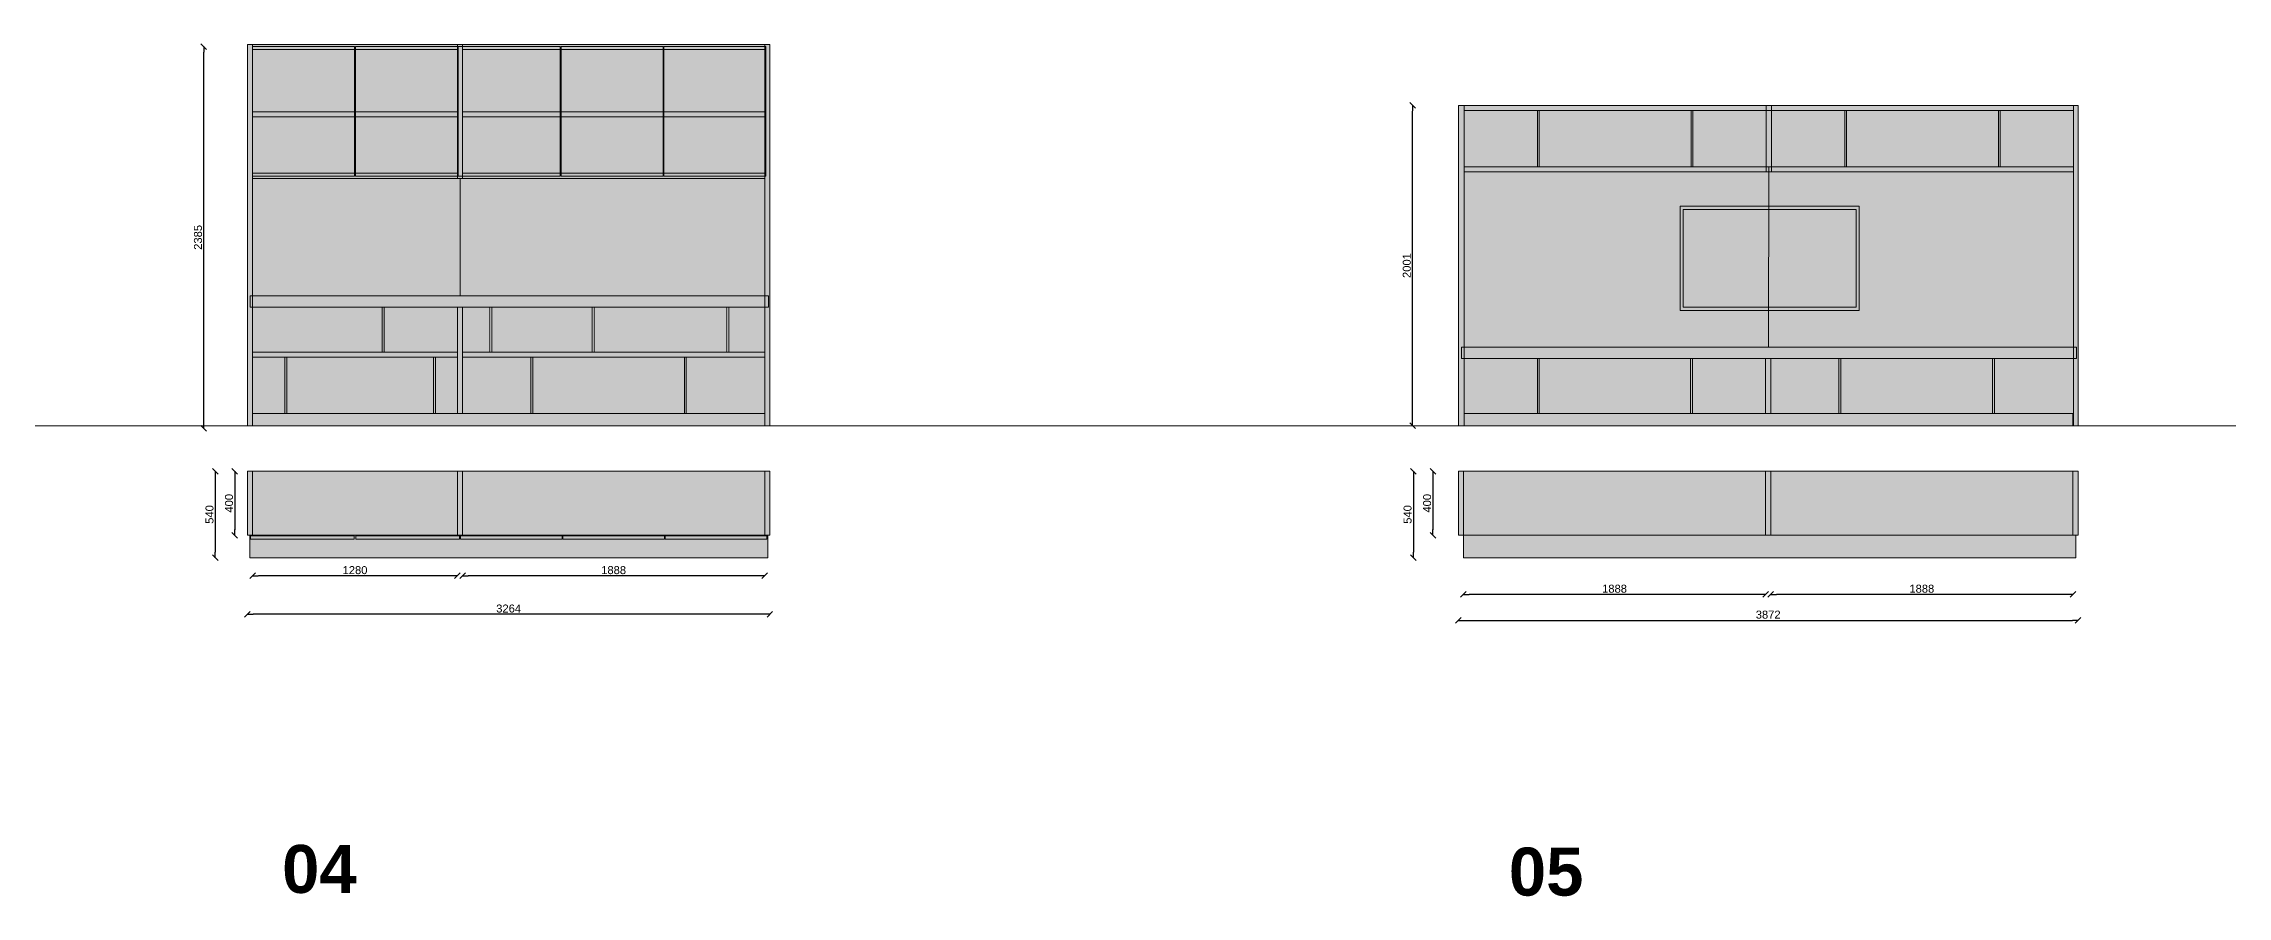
# Model space of a CAD drawing. Header units: inches. Extents: x -2150 to 187520, y -61540 to -22885.
# Drawn here: x 74782 to 88426, y -32833 to -27507 of the extents above; entities that cross this region are included whole.
import ezdxf

# ---------------------------------------------------------------- set-up
doc = ezdxf.new("R2010")
doc.units = ezdxf.units.IN
doc.header["$MEASUREMENT"] = 0
doc.layers.add('Linee arredi', color=3, linetype='Continuous', lineweight=20)
doc.layers.add('Quote', color=5, linetype='Continuous')
doc.styles.add('Arial', font='Arial.ttf')
doc.styles.add('Arial (bold)', font='Arial Bold.ttf')
doc.dimstyles.new('M&C_quote arredo', dxfattribs={"dimtxt": 50, "dimasz": 35.34668, "dimexe": 0, "dimexo": 0, "dimgap": 10, "dimtad": 1, "dimdec": 0, "dimtxsty": 'Arial', "dimblk": 'VW_SLASH', "dimcen": 0, "dimse1": 1, "dimse2": 1, "dimazin": 0, "dimtfac": 1, "dimtdec": 0, "dimtix": 1, "dimtmove": 0, "dimatfit": 0, "dimldrblk": 'VW_SLASH', "dimfxl": 0, "dimfxlon": 1, "dimfrac": 2, "dimtolj": 1, "dimarcsym": 0})

# ---------------------------------------------------------------- blocks, each defined once
blk = doc.blocks.new('VW_SLASH')
at = {"color": 0, "linetype": 'ByBlock', "lineweight": -2, "transparency": 16777216}
blk.add_line((0, 0), (-1, 0), dxfattribs=at)
at = {"color": 0, "linetype": 'Continuous', "lineweight": -2, "transparency": 16777216, "flags": 128}
blk.add_lwpolyline([(0.5, 0.5), (-0.5, -0.5)], dxfattribs=at)
blk = doc.blocks.new('*D351')
at = {"layer": 'Defpoints', "color": 0, "transparency": 16777216}
for p in [(76027, -30178), (75976, -30578), (76027, -30578)]:
    blk.add_point(p, dxfattribs=at)
at = {"layer": 'Quote', "color": 0, "lineweight": -2, "transparency": 16777216}
blk.add_line((75976, -30213), (75976, -30543), dxfattribs=at)
at = {"layer": 'Quote', "color": 0, "lineweight": -2, "transparency": 16777216, "xscale": 35.3466796875, "yscale": 35.3466796875, "zscale": 35.3466796875}
for p, rotation in [((75976, -30178), 90), ((75976, -30578), 270)]:
    blk.add_blockref('VW_SLASH', p, dxfattribs=dict(at, rotation=rotation))
at = {"layer": 'Quote', "color": 0, "transparency": 16777216, "insert": (75940, -30378), "char_height": 50, "attachment_point": 5, "rotation": 90, "style": 'Arial'}
blk.add_mtext('\\A1;400', dxfattribs=at)
blk = doc.blocks.new('*D352')
at = {"layer": 'Defpoints', "color": 0, "transparency": 16777216}
for p in [(75782, -27525), (75966, -27525), (75782, -29910)]:
    blk.add_point(p, dxfattribs=at)
at = {"layer": 'Quote', "color": 0, "lineweight": -2, "transparency": 16777216}
blk.add_line((75782, -29874), (75782, -27560), dxfattribs=at)
at = {"layer": 'Quote', "color": 0, "lineweight": -2, "transparency": 16777216, "xscale": 35.3466796875, "yscale": 35.3466796875, "zscale": 35.3466796875}
for p, rotation in [((75782, -27525), 90), ((75782, -29910), 270)]:
    blk.add_blockref('VW_SLASH', p, dxfattribs=dict(at, rotation=rotation))
at = {"layer": 'Quote', "color": 0, "transparency": 16777216, "insert": (75746, -28717), "char_height": 50, "attachment_point": 5, "rotation": 90, "style": 'Arial'}
blk.add_mtext('\\A1;2385', dxfattribs=at)
blk = doc.blocks.new('*D353')
at = {"layer": 'Defpoints', "color": 0, "transparency": 16777216}
for p in [(76059, -30178), (75854, -30718), (76047, -30718)]:
    blk.add_point(p, dxfattribs=at)
at = {"layer": 'Quote', "color": 0, "lineweight": -2, "transparency": 16777216}
blk.add_line((75854, -30213), (75854, -30683), dxfattribs=at)
at = {"layer": 'Quote', "color": 0, "lineweight": -2, "transparency": 16777216, "xscale": 35.3466796875, "yscale": 35.3466796875, "zscale": 35.3466796875}
for p, rotation in [((75854, -30178), 90), ((75854, -30718), 270)]:
    blk.add_blockref('VW_SLASH', p, dxfattribs=dict(at, rotation=rotation))
at = {"layer": 'Quote', "color": 0, "transparency": 16777216, "insert": (75818, -30448), "char_height": 50, "attachment_point": 5, "rotation": 90, "style": 'Arial'}
blk.add_mtext('\\A1;540', dxfattribs=at)
blk = doc.blocks.new('*D354')
at = {"layer": 'Defpoints', "color": 0, "transparency": 16777216}
for p in [(76087, -30608), (77367, -30608), (76087, -30831)]:
    blk.add_point(p, dxfattribs=at)
at = {"layer": 'Quote', "color": 0, "lineweight": -2, "transparency": 16777216}
blk.add_line((77332, -30831), (76123, -30831), dxfattribs=at)
at = {"layer": 'Quote', "color": 0, "lineweight": -2, "transparency": 16777216, "xscale": 35.3466796875, "yscale": 35.3466796875, "zscale": 35.3466796875, "rotation": 180}
blk.add_blockref('VW_SLASH', (76087, -30831), dxfattribs=at)
at = {"layer": 'Quote', "color": 0, "lineweight": -2, "transparency": 16777216, "xscale": 35.3466796875, "yscale": 35.3466796875, "zscale": 35.3466796875}
blk.add_blockref('VW_SLASH', (77367, -30831), dxfattribs=at)
at = {"layer": 'Quote', "color": 0, "transparency": 16777216, "insert": (76727, -30796), "char_height": 50, "attachment_point": 5, "style": 'Arial'}
blk.add_mtext('\\A1;1280', dxfattribs=at)
blk = doc.blocks.new('*D355')
at = {"layer": 'Defpoints', "color": 0, "transparency": 16777216}
for p in [(77399, -30608), (79287, -30608), (77399, -30831)]:
    blk.add_point(p, dxfattribs=at)
at = {"layer": 'Quote', "color": 0, "lineweight": -2, "transparency": 16777216}
blk.add_line((79252, -30831), (77435, -30831), dxfattribs=at)
at = {"layer": 'Quote', "color": 0, "lineweight": -2, "transparency": 16777216, "xscale": 35.3466796875, "yscale": 35.3466796875, "zscale": 35.3466796875, "rotation": 180}
blk.add_blockref('VW_SLASH', (77399, -30831), dxfattribs=at)
at = {"layer": 'Quote', "color": 0, "lineweight": -2, "transparency": 16777216, "xscale": 35.3466796875, "yscale": 35.3466796875, "zscale": 35.3466796875}
blk.add_blockref('VW_SLASH', (79287, -30831), dxfattribs=at)
at = {"layer": 'Quote', "color": 0, "transparency": 16777216, "insert": (78343, -30796), "char_height": 50, "attachment_point": 5, "style": 'Arial'}
blk.add_mtext('\\A1;1888', dxfattribs=at)
blk = doc.blocks.new('*D356')
at = {"layer": 'Defpoints', "color": 0, "transparency": 16777216}
for p in [(76055, -30684), (79319, -30744), (76055, -31071)]:
    blk.add_point(p, dxfattribs=at)
at = {"layer": 'Quote', "color": 0, "lineweight": -2, "transparency": 16777216}
blk.add_line((79284, -31071), (76091, -31071), dxfattribs=at)
at = {"layer": 'Quote', "color": 0, "lineweight": -2, "transparency": 16777216, "xscale": 35.3466796875, "yscale": 35.3466796875, "zscale": 35.3466796875, "rotation": 180}
blk.add_blockref('VW_SLASH', (76055, -31071), dxfattribs=at)
at = {"layer": 'Quote', "color": 0, "lineweight": -2, "transparency": 16777216, "xscale": 35.3466796875, "yscale": 35.3466796875, "zscale": 35.3466796875}
blk.add_blockref('VW_SLASH', (79319, -31071), dxfattribs=at)
at = {"layer": 'Quote', "color": 0, "transparency": 16777216, "insert": (77687, -31036), "char_height": 50, "attachment_point": 5, "style": 'Arial'}
blk.add_mtext('\\A1;3264', dxfattribs=at)
blk = doc.blocks.new('*D357')
at = {"layer": 'Defpoints', "color": 0, "transparency": 16777216}
for p in [(83335, -27892), (83657, -27892), (83621, -29893)]:
    blk.add_point(p, dxfattribs=at)
at = {"layer": 'Quote', "color": 0, "lineweight": -2, "transparency": 16777216}
blk.add_line((83335, -29858), (83335, -27928), dxfattribs=at)
at = {"layer": 'Quote', "color": 0, "lineweight": -2, "transparency": 16777216, "xscale": 35.3466796875, "yscale": 35.3466796875, "zscale": 35.3466796875}
for p, rotation in [((83335, -27892), 90), ((83335, -29893), 270)]:
    blk.add_blockref('VW_SLASH', p, dxfattribs=dict(at, rotation=rotation))
at = {"layer": 'Quote', "color": 0, "transparency": 16777216, "insert": (83299, -28893), "char_height": 50, "attachment_point": 5, "rotation": 90, "style": 'Arial'}
blk.add_mtext('\\A1;2001', dxfattribs=at)
blk = doc.blocks.new('*D358')
at = {"layer": 'Defpoints', "color": 0, "transparency": 16777216}
for p in [(83653, -30724), (85541, -30724), (83653, -30947)]:
    blk.add_point(p, dxfattribs=at)
at = {"layer": 'Quote', "color": 0, "lineweight": -2, "transparency": 16777216}
blk.add_line((85506, -30947), (83688, -30947), dxfattribs=at)
at = {"layer": 'Quote', "color": 0, "lineweight": -2, "transparency": 16777216, "xscale": 35.3466796875, "yscale": 35.3466796875, "zscale": 35.3466796875, "rotation": 180}
blk.add_blockref('VW_SLASH', (83653, -30947), dxfattribs=at)
at = {"layer": 'Quote', "color": 0, "lineweight": -2, "transparency": 16777216, "xscale": 35.3466796875, "yscale": 35.3466796875, "zscale": 35.3466796875}
blk.add_blockref('VW_SLASH', (85541, -30947), dxfattribs=at)
at = {"layer": 'Quote', "color": 0, "transparency": 16777216, "insert": (84597, -30912), "char_height": 50, "attachment_point": 5, "style": 'Arial'}
blk.add_mtext('\\A1;1888', dxfattribs=at)
blk = doc.blocks.new('*D359')
at = {"layer": 'Defpoints', "color": 0, "transparency": 16777216}
for p in [(85573, -30724), (87461, -30724), (85573, -30947)]:
    blk.add_point(p, dxfattribs=at)
at = {"layer": 'Quote', "color": 0, "lineweight": -2, "transparency": 16777216}
blk.add_line((87426, -30947), (85608, -30947), dxfattribs=at)
at = {"layer": 'Quote', "color": 0, "lineweight": -2, "transparency": 16777216, "xscale": 35.3466796875, "yscale": 35.3466796875, "zscale": 35.3466796875, "rotation": 180}
blk.add_blockref('VW_SLASH', (85573, -30947), dxfattribs=at)
at = {"layer": 'Quote', "color": 0, "lineweight": -2, "transparency": 16777216, "xscale": 35.3466796875, "yscale": 35.3466796875, "zscale": 35.3466796875}
blk.add_blockref('VW_SLASH', (87461, -30947), dxfattribs=at)
at = {"layer": 'Quote', "color": 0, "transparency": 16777216, "insert": (86517, -30912), "char_height": 50, "attachment_point": 5, "style": 'Arial'}
blk.add_mtext('\\A1;1888', dxfattribs=at)
blk = doc.blocks.new('*D360')
at = {"layer": 'Defpoints', "color": 0, "transparency": 16777216}
for p in [(83513, -30178), (83462, -30578), (83513, -30578)]:
    blk.add_point(p, dxfattribs=at)
at = {"layer": 'Quote', "color": 0, "lineweight": -2, "transparency": 16777216}
blk.add_line((83462, -30213), (83462, -30543), dxfattribs=at)
at = {"layer": 'Quote', "color": 0, "lineweight": -2, "transparency": 16777216, "xscale": 35.3466796875, "yscale": 35.3466796875, "zscale": 35.3466796875}
for p, rotation in [((83462, -30178), 90), ((83462, -30578), 270)]:
    blk.add_blockref('VW_SLASH', p, dxfattribs=dict(at, rotation=rotation))
at = {"layer": 'Quote', "color": 0, "transparency": 16777216, "insert": (83426, -30378), "char_height": 50, "attachment_point": 5, "rotation": 90, "style": 'Arial'}
blk.add_mtext('\\A1;400', dxfattribs=at)
blk = doc.blocks.new('*D361')
at = {"layer": 'Defpoints', "color": 0, "transparency": 16777216}
for p in [(83545, -30178), (83340, -30718), (83533, -30718)]:
    blk.add_point(p, dxfattribs=at)
at = {"layer": 'Quote', "color": 0, "lineweight": -2, "transparency": 16777216}
blk.add_line((83340, -30213), (83340, -30683), dxfattribs=at)
at = {"layer": 'Quote', "color": 0, "lineweight": -2, "transparency": 16777216, "xscale": 35.3466796875, "yscale": 35.3466796875, "zscale": 35.3466796875}
for p, rotation in [((83340, -30178), 90), ((83340, -30718), 270)]:
    blk.add_blockref('VW_SLASH', p, dxfattribs=dict(at, rotation=rotation))
at = {"layer": 'Quote', "color": 0, "transparency": 16777216, "insert": (83304, -30448), "char_height": 50, "attachment_point": 5, "rotation": 90, "style": 'Arial'}
blk.add_mtext('\\A1;540', dxfattribs=at)
blk = doc.blocks.new('Gruppo-58')
h = blk.add_hatch(color=252)
h.dxf.hatch_style = 1
h.paths.add_polyline_path([(-54054, 59801), (-55174, 59801), (-55174, 59151), (-54054, 59151)])
h.paths.add_polyline_path([(-54074, 59781), (-54074, 59171), (-55154, 59171), (-55154, 59781)], flags=16)
h = blk.add_hatch(color=253)
h.dxf.hatch_style = 1
h.paths.add_polyline_path([(-54074, 59781), (-55154, 59781), (-55154, 59171), (-54074, 59171)])
at = {"layer": 'Linee arredi', "lineweight": 5, "transparency": 33554687, "flags": 128}
for points in [[(-55174, 59801), (-54054, 59801), (-54054, 59151), (-55174, 59151)], [(-55154, 59781), (-54074, 59781), (-54074, 59171), (-55154, 59171)]]:
    blk.add_lwpolyline(points, close=True, dxfattribs=at)
blk = doc.blocks.new('*D382')
at = {"layer": 'Defpoints', "color": 0, "transparency": 16777216}
for p in [(83621, -30578), (87493, -30578), (87493, -31110)]:
    blk.add_point(p, dxfattribs=at)
at = {"layer": 'Quote', "color": 0, "lineweight": -2, "transparency": 16777216}
blk.add_line((83656, -31110), (87458, -31110), dxfattribs=at)
at = {"layer": 'Quote', "color": 0, "lineweight": -2, "transparency": 16777216, "xscale": 35.3466796875, "yscale": 35.3466796875, "zscale": 35.3466796875, "rotation": 180}
blk.add_blockref('VW_SLASH', (83621, -31110), dxfattribs=at)
at = {"layer": 'Quote', "color": 0, "lineweight": -2, "transparency": 16777216, "xscale": 35.3466796875, "yscale": 35.3466796875, "zscale": 35.3466796875}
blk.add_blockref('VW_SLASH', (87493, -31110), dxfattribs=at)
at = {"layer": 'Quote', "color": 0, "transparency": 16777216, "insert": (85557, -31074), "char_height": 50, "attachment_point": 5, "style": 'Arial'}
blk.add_mtext('\\A1;3872', dxfattribs=at)

msp = doc.modelspace()

# ---------------------------------------------------------------- hatches: boundary and pattern name
at = {"layer": 'Linee arredi'}
h = msp.add_hatch(color=7, dxfattribs=at)
h.dxf.hatch_style = 1
h.paths.add_polyline_path([(76055.2, -27511.8), (76087.2, -27511.8), (76087.2, -29893.6), (76055.2, -29893.6)])
h = msp.add_hatch(color=7, dxfattribs=at)
h.dxf.hatch_style = 1
h.paths.add_polyline_path([(76087.2, -27511.8), (77367.2, -27511.8), (77367.2, -27543.8), (76087.2, -27543.8)])
h = msp.add_hatch(color=253, dxfattribs=at)
h.dxf.hatch_style = 1
h.paths.add_polyline_path([(76087.2, -27525.2), (76724.8, -27525.2), (76724.8, -28335.1), (76087.2, -28335.1)])
h = msp.add_hatch(color=253, dxfattribs=at)
h.dxf.hatch_style = 1
h.paths.add_polyline_path([(76729.8, -27525.2), (77367.3, -27525.2), (77367.3, -28335.1), (76729.8, -28335.1)])
h = msp.add_hatch(color=7, dxfattribs=at)
h.dxf.hatch_style = 1
h.paths.add_polyline_path([(77367.2, -27511.8), (77399.2, -27511.8), (77399.2, -28348.6), (77367.2, -28348.6)])
h = msp.add_hatch(color=253, dxfattribs=at)
h.dxf.hatch_style = 1
h.paths.add_polyline_path([(77372.3, -27525.2), (78009.8, -27525.2), (78009.8, -28335.1), (77372.3, -28335.1)])
h = msp.add_hatch(color=7, dxfattribs=at)
h.dxf.hatch_style = 1
h.paths.add_polyline_path([(77399.2, -27543.8), (79287.2, -27543.8), (79287.2, -27511.8), (77399.2, -27511.8)])
h = msp.add_hatch(color=253, dxfattribs=at)
h.dxf.hatch_style = 1
h.paths.add_polyline_path([(78014.8, -27525.2), (78652.4, -27525.2), (78652.4, -28335.1), (78014.8, -28335.1)])
h = msp.add_hatch(color=253, dxfattribs=at)
h.dxf.hatch_style = 1
h.paths.add_polyline_path([(78657.4, -27525.2), (79294.9, -27525.2), (79294.9, -28335.1), (78657.4, -28335.1)])
h = msp.add_hatch(color=7, dxfattribs=at)
h.dxf.hatch_style = 1
h.paths.add_polyline_path([(79287.2, -27511.8), (79319.2, -27511.8), (79319.2, -29893.6), (79287.2, -29893.6)])
h = msp.add_hatch(color=254, dxfattribs=at)
h.dxf.hatch_style = 1
h.paths.add_polyline_path([(76087.2, -27932.6), (77367.2, -27932.6), (77367.2, -27964.6), (76087.2, -27964.6)])
h = msp.add_hatch(color=254, dxfattribs=at)
h.dxf.hatch_style = 1
h.paths.add_polyline_path([(77399.2, -27964.6), (79287.2, -27964.6), (79287.2, -27932.6), (77399.2, -27932.6)])
h = msp.add_hatch(color=7, dxfattribs=at)
h.dxf.hatch_style = 1
h.paths.add_polyline_path([(83621.1, -27892.4), (83657.1, -27892.4), (83657.1, -29893.4), (83621.1, -29893.4)])
h = msp.add_hatch(color=7, dxfattribs=at)
h.dxf.hatch_style = 1
h.paths.add_polyline_path([(83657.1, -27892.4), (87465.1, -27892.4), (87465.1, -27924.4), (83657.1, -27924.4)])
h = msp.add_hatch(color=254, dxfattribs=at)
h.dxf.hatch_style = 1
h.paths.add_polyline_path([(86995.1, -27924.4), (86047.1, -27924.4), (86047.1, -28276.4), (86995.1, -28276.4)])
h.paths.add_polyline_path([(85577.1, -27924.4), (85577.1, -28276.4), (86035.1, -28276.4), (86035.1, -27924.4)])
h.paths.add_polyline_path([(87465.1, -28276.4), (87465.1, -27924.4), (87007.1, -27924.4), (87007.1, -28276.4)])
h.paths.add_polyline_path([(85087.1, -28276.4), (85545.1, -28276.4), (85545.1, -27924.4), (85087.1, -27924.4)])
h.paths.add_polyline_path([(85075.1, -27924.4), (84127.1, -27924.4), (84127.1, -28276.4), (85075.1, -28276.4)])
h.paths.add_polyline_path([(84115.1, -28276.4), (84115.1, -27924.4), (83657.1, -27924.4), (83657.1, -28276.4)])
h = msp.add_hatch(color=252, dxfattribs=at)
h.dxf.hatch_style = 1
h.paths.add_polyline_path([(84115.1, -27924.4), (84127.1, -27924.4), (84127.1, -28276.4), (84115.1, -28276.4)])
h = msp.add_hatch(color=252, dxfattribs=at)
h.dxf.hatch_style = 1
h.paths.add_polyline_path([(85075.1, -27924.4), (85087.1, -27924.4), (85087.1, -28276.4), (85075.1, -28276.4)])
h = msp.add_hatch(color=7, dxfattribs=at)
h.dxf.hatch_style = 1
h.paths.add_polyline_path([(85545.1, -27892.4), (85577.1, -27892.4), (85577.1, -28308.4), (85545.1, -28308.4)])
h = msp.add_hatch(color=252, dxfattribs=at)
h.dxf.hatch_style = 1
h.paths.add_polyline_path([(86035.1, -27924.4), (86047.1, -27924.4), (86047.1, -28276.4), (86035.1, -28276.4)])
h = msp.add_hatch(color=252, dxfattribs=at)
h.dxf.hatch_style = 1
h.paths.add_polyline_path([(86995.1, -27924.4), (87007.1, -27924.4), (87007.1, -28276.4), (86995.1, -28276.4)])
h = msp.add_hatch(color=7, dxfattribs=at)
h.dxf.hatch_style = 1
h.paths.add_polyline_path([(87465.1, -27892.4), (87493.1, -27892.4), (87493.1, -29893.4), (87465.1, -29893.4)])
h = msp.add_hatch(color=254, dxfattribs=at)
h.dxf.hatch_style = 1
h.paths.add_polyline_path([(76087.2, -28316.6), (77367.2, -28316.6), (77367.2, -28348.6), (76087.2, -28348.6)])
h = msp.add_hatch(color=254, dxfattribs=at)
h.dxf.hatch_style = 1
h.paths.add_polyline_path([(77384.7, -29081.6), (77384.7, -28348.6), (77367.2, -28348.6), (76087.2, -28348.6), (76087.2, -29081.6)])
h.paths.add_polyline_path([(79287.2, -29081.6), (79287.2, -28348.6), (77399.2, -28348.6), (77384.7, -28348.6), (77384.7, -29081.6)])
h.paths.add_polyline_path([(76087.2, -29153.6), (76087.2, -29433.6), (76897.2, -29433.6), (76897.2, -29153.6)])
h.paths.add_polyline_path([(77367.2, -29433.6), (77367.2, -29153.6), (76909.2, -29153.6), (76909.2, -29433.6)])
h.paths.add_polyline_path([(77569.2, -29153.6), (77399.2, -29153.6), (77399.2, -29433.6), (77569.2, -29433.6)])
h.paths.add_polyline_path([(77581.2, -29433.6), (78209.2, -29433.6), (78209.2, -29153.6), (77581.2, -29153.6)])
h.paths.add_polyline_path([(79049.9, -29433.6), (79049.9, -29153.6), (78221.2, -29153.6), (78221.2, -29433.6)])
h.paths.add_polyline_path([(79287.2, -29153.6), (79061.9, -29153.6), (79061.9, -29433.6), (79287.2, -29433.6)])
h.paths.add_polyline_path([(78797.2, -29817.6), (79287.2, -29817.6), (79287.2, -29465.6), (78797.2, -29465.6)])
h.paths.add_polyline_path([(78785.2, -29817.6), (78785.2, -29465.6), (77837.2, -29465.6), (77837.2, -29817.6)])
h.paths.add_polyline_path([(77825.2, -29465.6), (77399.2, -29465.6), (77399.2, -29817.6), (77825.2, -29817.6)])
h.paths.add_polyline_path([(77229.2, -29817.6), (77367.2, -29817.6), (77367.2, -29465.6), (77229.2, -29465.6)])
h.paths.add_polyline_path([(76301.2, -29465.6), (76301.2, -29817.6), (77217.2, -29817.6), (77217.2, -29465.6)])
h.paths.add_polyline_path([(76289.2, -29465.6), (76087.2, -29465.6), (76087.2, -29817.6), (76289.2, -29817.6)])
h = msp.add_hatch(color=254, dxfattribs=at)
h.dxf.hatch_style = 1
h.paths.add_polyline_path([(77399.2, -28348.6), (79287.2, -28348.6), (79287.2, -28316.6), (77399.2, -28316.6)])
h = msp.add_hatch(color=7, dxfattribs=at)
h.dxf.hatch_style = 1
h.paths.add_polyline_path([(83657.1, -28276.4), (87465.1, -28276.4), (87465.1, -28308.4), (83657.1, -28308.4)])
h = msp.add_hatch(color=254, dxfattribs=at)
h.dxf.hatch_style = 1
h.paths.add_polyline_path([(87465.1, -29402.4), (87465.1, -28308.4), (85561, -28308.4), (85560.5, -28522.4), (86126.1, -28522.4), (86126.1, -29172.4), (85558.8, -29172.4), (85558.3, -29402.4)])
h.paths.add_polyline_path([(85006.1, -28522.4), (85560.5, -28522.4), (85561, -28308.4), (83657.1, -28308.4), (83657.1, -29402.4), (85558.3, -29402.4), (85558.8, -29172.4), (85006.1, -29172.4)])
h = msp.add_hatch(color=252, dxfattribs=at)
h.dxf.hatch_style = 1
h.paths.add_polyline_path([(76072.9, -29081.6), (79310.3, -29081.6), (79310.3, -29153.6), (76072.9, -29153.6)])
h = msp.add_hatch(color=7, dxfattribs=at)
h.dxf.hatch_style = 1
h.paths.add_polyline_path([(77367.2, -29153.6), (77399.2, -29153.6), (77399.2, -29817.6), (77367.2, -29817.6)])
h.paths.add_polyline_path([(76087.2, -29433.6), (77367.2, -29433.6), (77367.2, -29465.6), (76087.2, -29465.6)])
h = msp.add_hatch(color=252, dxfattribs=at)
h.dxf.hatch_style = 1
h.paths.add_polyline_path([(76909.2, -29153.6), (76897.2, -29153.6), (76897.2, -29433.6), (76909.2, -29433.6)])
h = msp.add_hatch(color=252, dxfattribs=at)
h.dxf.hatch_style = 1
h.paths.add_polyline_path([(76301.2, -29465.6), (76289.2, -29465.6), (76289.2, -29817.6), (76301.2, -29817.6)])
h = msp.add_hatch(color=252, dxfattribs=at)
h.dxf.hatch_style = 1
h.paths.add_polyline_path([(77229.2, -29465.6), (77217.2, -29465.6), (77217.2, -29817.6), (77229.2, -29817.6)])
h = msp.add_hatch(color=252, dxfattribs=at)
h.dxf.hatch_style = 1
h.paths.add_polyline_path([(77399.2, -29465.6), (79287.2, -29465.6), (79287.2, -29433.6), (77581.2, -29433.6), (77581.2, -29433.6), (77569.2, -29433.6), (77399.2, -29433.6)])
h = msp.add_hatch(color=252, dxfattribs=at)
h.dxf.hatch_style = 1
h.paths.add_polyline_path([(77399.2, -29465.6), (79287.2, -29465.6), (79287.2, -29433.6), (79061.9, -29433.6), (79061.9, -29433.6), (79049.9, -29433.6), (77399.2, -29433.6)])
h = msp.add_hatch(color=252, dxfattribs=at)
h.dxf.hatch_style = 1
h.paths.add_polyline_path([(77399.2, -29465.6), (79287.2, -29465.6), (79287.2, -29433.6), (78221.2, -29433.6), (78221.2, -29433.6), (78209.2, -29433.6), (77399.2, -29433.6)])
h = msp.add_hatch(color=7, dxfattribs=at)
h.dxf.hatch_style = 1
h.paths.add_polyline_path([(77399.2, -29433.6), (79287.2, -29433.6), (79287.2, -29465.6), (77399.2, -29465.6)])
h = msp.add_hatch(color=252, dxfattribs=at)
h.dxf.hatch_style = 1
h.paths.add_polyline_path([(77837.2, -29465.6), (77825.2, -29465.6), (77825.2, -29817.6), (77837.2, -29817.6)])
h = msp.add_hatch(color=252, dxfattribs=at)
h.dxf.hatch_style = 1
h.paths.add_polyline_path([(78797.2, -29465.6), (78785.2, -29465.6), (78785.2, -29817.6), (78797.2, -29817.6)])
h = msp.add_hatch(color=252, dxfattribs=at)
h.dxf.hatch_style = 1
h.paths.add_polyline_path([(83641.1, -29402.4), (87484.2, -29402.4), (87484.2, -29474.4), (83641.1, -29474.4)])
h = msp.add_hatch(color=254, dxfattribs=at)
h.dxf.hatch_style = 1
h.paths.add_polyline_path([(84115.1, -29474.4), (83657.1, -29474.4), (83657.1, -29817.4), (84115.1, -29817.4)])
h.paths.add_polyline_path([(85072.6, -29817.4), (85072.6, -29474.4), (84127.1, -29474.4), (84127.1, -29817.4)])
h.paths.add_polyline_path([(85541.1, -29474.4), (85084.6, -29474.4), (85084.6, -29817.4), (85541.1, -29817.4)])
h.paths.add_polyline_path([(85999.1, -29474.4), (85573.1, -29474.4), (85573.1, -29817.4), (85999.1, -29817.4)])
h.paths.add_polyline_path([(86011.1, -29474.4), (86011.1, -29817.4), (86959.1, -29817.4), (86959.1, -29474.4)])
h.paths.add_polyline_path([(86971.1, -29474.4), (86971.1, -29817.4), (87465.1, -29817.4), (87465.1, -29474.4)])
h = msp.add_hatch(color=252, dxfattribs=at)
h.dxf.hatch_style = 1
h.paths.add_polyline_path([(84115.1, -29474.4), (84127.1, -29474.4), (84127.1, -29817.4), (84115.1, -29817.4)])
h = msp.add_hatch(color=252, dxfattribs=at)
h.dxf.hatch_style = 1
h.paths.add_polyline_path([(85072.6, -29474.4), (85084.6, -29474.4), (85084.6, -29817.4), (85072.6, -29817.4)])
h = msp.add_hatch(color=7, dxfattribs=at)
h.dxf.hatch_style = 1
h.paths.add_polyline_path([(85541.1, -29474.4), (85573.1, -29474.4), (85573.1, -29817.4), (85541.1, -29817.4)])
h = msp.add_hatch(color=252, dxfattribs=at)
h.dxf.hatch_style = 1
h.paths.add_polyline_path([(86011.1, -29817.4), (85999.1, -29817.4), (85999.1, -29474.4), (86011.1, -29474.4)])
h = msp.add_hatch(color=252, dxfattribs=at)
h.dxf.hatch_style = 1
h.paths.add_polyline_path([(86971.1, -29817.4), (86959.1, -29817.4), (86959.1, -29474.4), (86971.1, -29474.4)])
h = msp.add_hatch(color=7, dxfattribs=at)
h.dxf.hatch_style = 1
h.paths.add_polyline_path([(76087.2, -29817.6), (79287.2, -29817.6), (79287.2, -29893.6), (76087.2, -29893.6)])
h = msp.add_hatch(color=7, dxfattribs=at)
h.dxf.hatch_style = 1
h.paths.add_polyline_path([(83657.1, -29817.4), (87461.1, -29817.4), (87461.1, -29893.4), (83657.1, -29893.4)])
h = msp.add_hatch(color=7, dxfattribs=at)
h.dxf.hatch_style = 1
h.paths.add_polyline_path([(76087.2, -30178.1), (76055.2, -30178.1), (76055.2, -30578.1), (76087.2, -30578.1)])
h = msp.add_hatch(color=7, dxfattribs=at)
h.dxf.hatch_style = 1
h.paths.add_polyline_path([(76087.2, -30178.1), (76087.2, -30578.1), (77367.2, -30578.1), (77367.2, -30178.1)])
h = msp.add_hatch(color=7, dxfattribs=at)
h.dxf.hatch_style = 1
h.paths.add_polyline_path([(77399.2, -30178.1), (77367.2, -30178.1), (77367.2, -30578.1), (77399.2, -30578.1)])
h = msp.add_hatch(color=7, dxfattribs=at)
h.dxf.hatch_style = 1
h.paths.add_polyline_path([(77399.2, -30178.1), (77399.2, -30578.1), (79287.2, -30578.1), (79287.2, -30178.1)])
h = msp.add_hatch(color=7, dxfattribs=at)
h.dxf.hatch_style = 1
h.paths.add_polyline_path([(79319.2, -30178.1), (79287.2, -30178.1), (79287.2, -30578.1), (79305.7, -30578.1), (79319.2, -30578.1)])
h = msp.add_hatch(color=7, dxfattribs=at)
h.dxf.hatch_style = 1
h.paths.add_polyline_path([(83653.1, -30178.1), (83621.1, -30178.1), (83621.1, -30578.1), (83653.1, -30578.1)])
h.paths.add_polyline_path([(85541.1, -30178.1), (83653.1, -30178.1), (83653.1, -30578.1), (85541.1, -30578.1)])
h.paths.add_polyline_path([(85573.1, -30178.1), (85541.1, -30178.1), (85541.1, -30578.1), (85573.1, -30578.1)])
h.paths.add_polyline_path([(87461.1, -30178.1), (85573.1, -30178.1), (85573.1, -30578.1), (87461.1, -30578.1)])
h.paths.add_polyline_path([(87493.1, -30178.1), (87461.1, -30178.1), (87461.1, -30578.1), (87479.6, -30578.1), (87493.1, -30578.1)])
h = msp.add_hatch(color=252, dxfattribs=at)
h.dxf.hatch_style = 1
h.paths.add_polyline_path([(79305.7, -30718.1), (79305.7, -30578.1), (76068.9, -30578.1), (76068.9, -30718.1)])
h.paths.add_polyline_path([(78665.7, -30603.1), (78665.7, -30581.1), (79300.7, -30581.1), (79300.7, -30603.1)], flags=16)
h.paths.add_polyline_path([(78660.7, -30603.1), (78025.7, -30603.1), (78025.7, -30581.1), (78660.7, -30581.1)], flags=16)
h.paths.add_polyline_path([(78020.7, -30603.1), (77385.7, -30603.1), (77385.7, -30581.1), (78020.7, -30581.1)], flags=16)
h.paths.add_polyline_path([(77380.7, -30603.1), (76733.1, -30603.1), (76733.1, -30581.1), (77380.7, -30581.1)], flags=16)
h = msp.add_hatch(color=253, dxfattribs=at)
h.dxf.hatch_style = 1
h.paths.add_polyline_path([(76721.1, -30581.1), (76073.7, -30581.1), (76073.7, -30603.1), (76721.1, -30603.1)])
h = msp.add_hatch(color=253, dxfattribs=at)
h.dxf.hatch_style = 1
h.paths.add_polyline_path([(77380.7, -30603.1), (77380.7, -30581.1), (76733.1, -30581.1), (76733.1, -30603.1)])
h = msp.add_hatch(color=253, dxfattribs=at)
h.dxf.hatch_style = 1
h.paths.add_polyline_path([(77385.7, -30603.1), (78020.7, -30603.1), (78020.7, -30581.1), (77385.7, -30581.1)])
h = msp.add_hatch(color=253, dxfattribs=at)
h.dxf.hatch_style = 1
h.paths.add_polyline_path([(78660.7, -30603.1), (78660.7, -30581.1), (78025.7, -30581.1), (78025.7, -30603.1)])
h = msp.add_hatch(color=253, dxfattribs=at)
h.dxf.hatch_style = 1
h.paths.add_polyline_path([(78665.7, -30603.1), (79300.7, -30603.1), (79300.7, -30581.1), (78665.7, -30581.1)])
h = msp.add_hatch(color=252, dxfattribs=at)
h.dxf.hatch_style = 1
h.paths.add_polyline_path([(87479.6, -30718.1), (87479.6, -30578.1), (83653.1, -30578.1), (83653.1, -30718.1)])

# ---------------------------------------------------------------- linework, layer by layer
at = {"layer": 'Linee arredi', "linetype": 'Continuous', "lineweight": 5, "transparency": 33554687}
for p, q in [((77384.7, -29081.6), (77384.7, -28348.6)), ((85561.1, -28276.4), (85558.3, -29402.4))]:
    msp.add_line(p, q, dxfattribs=at)
at = {"layer": 'Linee arredi', "color": 7}
msp.add_line((51079.1, -29893.6), (97088.4, -29893.6), dxfattribs=at)
at = {"layer": 'Linee arredi', "linetype": 'Continuous', "lineweight": 5, "transparency": 33554687, "flags": 128}
for points in [[(76055.2, -27511.8), (76087.2, -27511.8), (76087.2, -29893.6), (76055.2, -29893.6)], [(76087.2, -27511.8), (77367.2, -27511.8), (77367.2, -27543.8), (76087.2, -27543.8)], [(76087.2, -27525.2), (76724.8, -27525.2), (76724.8, -28335.1), (76087.2, -28335.1), (76087.2, -27525.2)], [(76729.8, -27525.2), (77367.3, -27525.2), (77367.3, -28335.1), (76729.8, -28335.1), (76729.8, -27525.2)], [(77367.2, -27511.8), (77399.2, -27511.8), (77399.2, -28348.6), (77367.2, -28348.6)], [(77372.3, -27525.2), (78009.8, -27525.2), (78009.8, -28335.1), (77372.3, -28335.1), (77372.3, -27525.2)], [(77399.2, -27543.8), (79287.2, -27543.8), (79287.2, -27511.8), (77399.2, -27511.8)], [(78014.8, -27525.2), (78652.4, -27525.2), (78652.4, -28335.1), (78014.8, -28335.1), (78014.8, -27525.2)], [(78657.4, -27525.2), (79294.9, -27525.2), (79294.9, -28335.1), (78657.4, -28335.1), (78657.4, -27525.2)], [(79287.2, -27511.8), (79319.2, -27511.8), (79319.2, -29893.6), (79287.2, -29893.6)], [(76087.2, -27932.6), (77367.2, -27932.6), (77367.2, -27964.6), (76087.2, -27964.6)], [(77399.2, -27964.6), (79287.2, -27964.6), (79287.2, -27932.6), (77399.2, -27932.6)], [(83621.1, -27892.4), (83657.1, -27892.4), (83657.1, -29893.4), (83621.1, -29893.4)], [(83657.1, -27892.4), (87465.1, -27892.4), (87465.1, -27924.4), (83657.1, -27924.4)], [(83657.1, -27924.4), (87465.1, -27924.4), (87465.1, -29817.4), (83657.1, -29817.4)], [(84115.1, -27924.4), (84127.1, -27924.4), (84127.1, -28276.4), (84115.1, -28276.4)], [(85075.1, -27924.4), (85087.1, -27924.4), (85087.1, -28276.4), (85075.1, -28276.4)], [(85545.1, -27892.4), (85577.1, -27892.4), (85577.1, -28308.4), (85545.1, -28308.4)], [(86035.1, -27924.4), (86047.1, -27924.4), (86047.1, -28276.4), (86035.1, -28276.4)], [(86995.1, -27924.4), (87007.1, -27924.4), (87007.1, -28276.4), (86995.1, -28276.4)], [(87465.1, -27892.4), (87493.1, -27892.4), (87493.1, -29893.4), (87465.1, -29893.4)], [(76087.2, -28316.6), (77367.2, -28316.6), (77367.2, -28348.6), (76087.2, -28348.6)], [(77399.2, -28348.6), (79287.2, -28348.6), (79287.2, -28316.6), (77399.2, -28316.6)], [(83657.1, -28276.4), (87465.1, -28276.4), (87465.1, -28308.4), (83657.1, -28308.4)], [(83657.1, -28276.4), (87465.1, -28276.4), (87465.1, -28308.4), (83657.1, -28308.4)], [(76072.9, -29081.6), (79310.3, -29081.6), (79310.3, -29153.6), (76072.9, -29153.6)], [(76909.2, -29433.6), (76897.2, -29433.6), (76897.2, -29153.6), (76909.2, -29153.6)], [(77367.2, -29153.6), (77399.2, -29153.6), (77399.2, -29817.6), (77367.2, -29817.6)], [(77569.2, -29153.6), (77581.2, -29153.6), (77581.2, -29433.6), (77569.2, -29433.6)], [(78209.2, -29153.6), (78221.2, -29153.6), (78221.2, -29433.6), (78209.2, -29433.6)], [(79049.9, -29153.6), (79061.9, -29153.6), (79061.9, -29433.6), (79049.9, -29433.6)], [(76087.2, -29433.6), (77367.2, -29433.6), (77367.2, -29465.6), (76087.2, -29465.6)], [(76289.2, -29465.6), (76301.2, -29465.6), (76301.2, -29817.6), (76289.2, -29817.6)], [(77217.2, -29465.6), (77229.2, -29465.6), (77229.2, -29817.6), (77217.2, -29817.6)], [(77399.2, -29433.6), (79287.2, -29433.6), (79287.2, -29465.6), (77399.2, -29465.6)], [(77837.2, -29817.6), (77825.2, -29817.6), (77825.2, -29465.6), (77837.2, -29465.6)], [(78797.2, -29817.6), (78785.2, -29817.6), (78785.2, -29465.6), (78797.2, -29465.6)], [(83641.1, -29402.4), (87484.2, -29402.4), (87484.2, -29474.4), (83641.1, -29474.4)], [(84115.1, -29474.4), (84127.1, -29474.4), (84127.1, -29817.4), (84115.1, -29817.4)], [(85072.6, -29474.4), (85084.6, -29474.4), (85084.6, -29817.4), (85072.6, -29817.4)], [(85541.1, -29474.4), (85573.1, -29474.4), (85573.1, -29817.4), (85541.1, -29817.4)], [(86011.1, -29817.4), (85999.1, -29817.4), (85999.1, -29474.4), (86011.1, -29474.4)], [(86971.1, -29817.4), (86959.1, -29817.4), (86959.1, -29474.4), (86971.1, -29474.4)], [(76087.2, -29817.6), (79287.2, -29817.6), (79287.2, -29893.6), (76087.2, -29893.6)], [(83657.1, -29817.4), (87461.1, -29817.4), (87461.1, -29893.4), (83657.1, -29893.4)], [(76055.2, -30178.1), (79319.2, -30178.1), (79319.2, -30578.1), (76055.2, -30578.1)], [(76055.2, -30178.1), (76087.2, -30178.1), (76087.2, -30578.1), (76055.2, -30578.1)], [(77367.2, -30178.1), (77399.2, -30178.1), (77399.2, -30578.1), (77367.2, -30578.1)], [(79287.2, -30178.1), (79319.2, -30178.1), (79319.2, -30578.1), (79287.2, -30578.1)], [(83621.1, -30178.1), (87493.1, -30178.1), (87493.1, -30578.1), (83621.1, -30578.1)], [(83621.1, -30178.1), (83653.1, -30178.1), (83653.1, -30578.1), (83621.1, -30578.1)], [(85541.1, -30178.1), (85573.1, -30178.1), (85573.1, -30578.1), (85541.1, -30578.1)], [(87461.1, -30178.1), (87493.1, -30178.1), (87493.1, -30578.1), (87461.1, -30578.1)], [(76068.9, -30578.1), (79305.7, -30578.1), (79305.7, -30718.1), (76068.9, -30718.1)], [(76073.7, -30581.1), (76721.1, -30581.1), (76721.1, -30603.1), (76073.7, -30603.1)], [(76733.1, -30581.1), (77380.7, -30581.1), (77380.7, -30603.1), (76733.1, -30603.1)], [(77385.7, -30581.1), (78020.7, -30581.1), (78020.7, -30603.1), (77385.7, -30603.1)], [(78025.7, -30581.1), (78660.7, -30581.1), (78660.7, -30603.1), (78025.7, -30603.1)], [(78665.7, -30581.1), (79300.7, -30581.1), (79300.7, -30603.1), (78665.7, -30603.1)], [(83653.1, -30578.1), (87479.6, -30578.1), (87479.6, -30718.1), (83653.1, -30718.1)]]:
    msp.add_lwpolyline(points, close=True, dxfattribs=at)

# ---------------------------------------------------------------- block references
at = {"layer": 'Linee arredi', "transparency": 33554687}
msp.add_blockref('Gruppo-58', (140180.1, -88323.8), dxfattribs=at)

# ---------------------------------------------------------------- texts
at = {"layer": 'Linee arredi', "transparency": 33554687, "char_height": 300, "attachment_point": 7, "line_spacing_factor": 1.006858, "style": 'Arial (bold)'}
for s, insert in [('04', (76271.3, -32816.7)), ('05', (83936.5, -32833.4))]:
    msp.add_mtext(s, dxfattribs=dict(at, insert=insert))

# ---------------------------------------------------------------- dimensions: what is measured, and where the dimension line sits
at = {"layer": 'Quote', "color": 7}
for base, p1, p2, picture, middle in [((75781.7, -27524.6), (75781.7, -29909.6), (75965.8, -27524.6), '*D352', (75746.1, -28717.1)), ((83334.8, -27892.4), (83621.1, -29893.4), (83657.1, -27892.4), '*D357', (83299.3, -28892.9)), ((75853.7, -30718.1), (76059.2, -30178.1), (76047.2, -30718.1), '*D353', (75818.2, -30448.1)), ((75975.8, -30578.1), (76027.2, -30178.1), (76027.2, -30578.1), '*D351', (75940.3, -30378.1)), ((83339.7, -30718.1), (83545.3, -30178.1), (83533.3, -30718.1), '*D361', (83304.2, -30448.1)), ((83461.9, -30578.1), (83513.3, -30178.1), (83513.3, -30578.1), '*D360', (83426.3, -30378.1))]:
    dim = msp.add_linear_dim(base=base, p1=p1, p2=p2, angle=270, dimstyle='M&C_quote arredo', override={"dimpost": '<>', "dimtmove": 1}, dxfattribs=at)
    dim.commit()
    dim.dimension.update_dxf_attribs({"geometry": picture, "text_midpoint": middle})
for base, p1, p2, picture, middle in [((76055.2, -31071.4), (79319.2, -30743.6), (76055.2, -30683.6), '*D356', (77687.2, -31035.9)), ((76087.2, -30831.4), (77367.2, -30607.6), (76087.2, -30607.6), '*D354', (76727.2, -30795.9)), ((77399.2, -30831.4), (79287.2, -30607.6), (77399.2, -30607.6), '*D355', (78343.2, -30795.9)), ((87493.1, -31109.5), (83621.1, -30578.1), (87493.1, -30578.1), '*D382', (85557.1, -31074)), ((83653.1, -30947.5), (85541.1, -30723.7), (83653.1, -30723.7), '*D358', (84597.1, -30911.9)), ((85573.1, -30947.5), (87461.1, -30723.7), (85573.1, -30723.7), '*D359', (86517.1, -30911.9))]:
    dim = msp.add_linear_dim(base=base, p1=p1, p2=p2, dimstyle='M&C_quote arredo', override={"dimpost": '<>', "dimtmove": 1}, dxfattribs=at)
    dim.commit()
    dim.dimension.update_dxf_attribs({"geometry": picture, "text_midpoint": middle})

doc.saveas('drawing.dxf')
